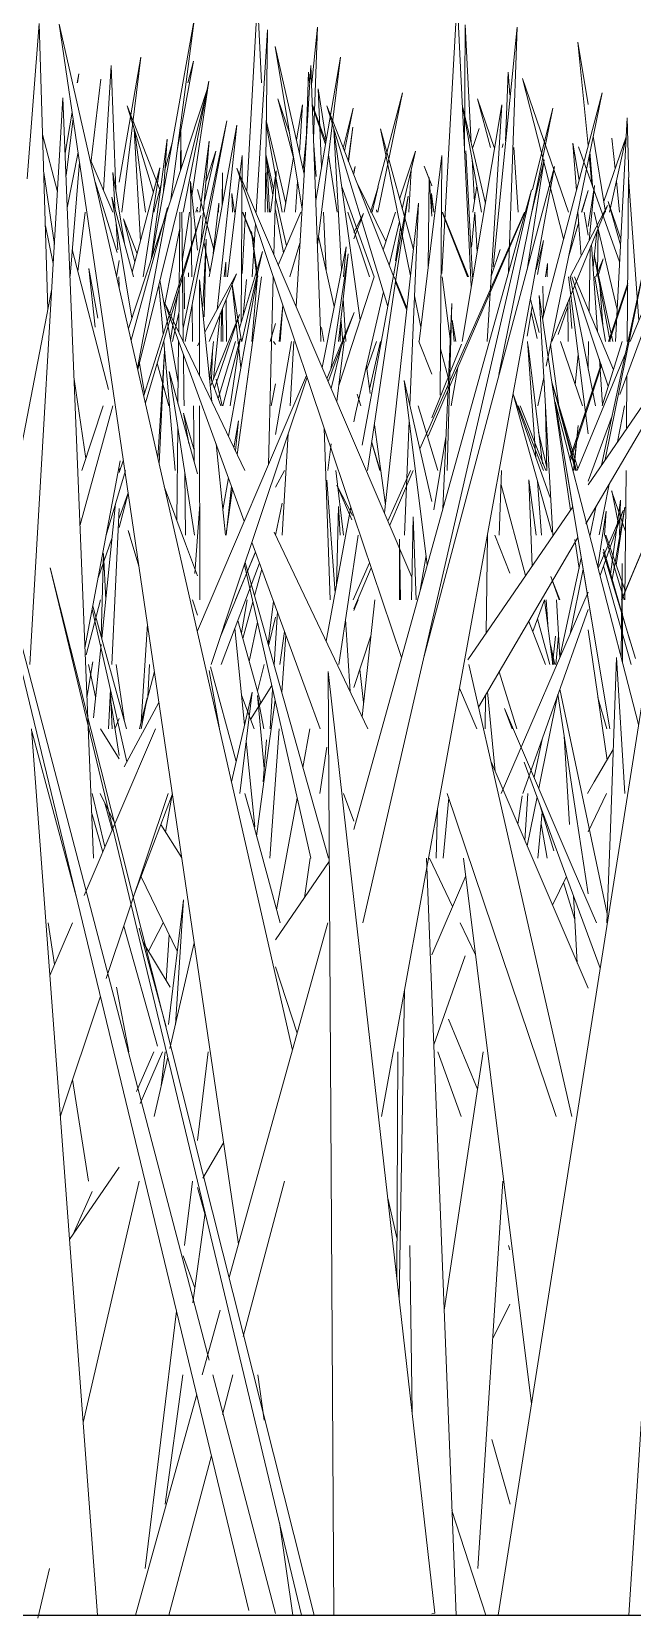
# Model space of a CAD drawing. Header units: millimetres. Extents: x -9575 to 27274, y -4387 to 11354.
# Drawn here: x -6107.2 to -6081.6, y 3047.9 to 3115.6 of the extents above; entities that cross this region are included whole.
import ezdxf

# ---------------------------------------------------------------- set-up
doc = ezdxf.new("R2010")
doc.units = ezdxf.units.MM
doc.layers.add('G-IMPT', color=8, linetype='Continuous', lineweight=9)

# ---------------------------------------------------------------- blocks, each defined once
blk = doc.blocks.new('Grass Array - 25_dwg-V14-North')
at = {"layer": 'G-IMPT'}
for p, q in [((-6097.63, 3107.931), (-6097.154, 3115.713)), ((-6097.245, 3107.931), (-6097.154, 3115.713)), ((-6100.995, 3110.645), (-6100.308, 3114.378)), ((-6100.553, 3113.449), (-6100.308, 3114.378)), ((-6105.282, 3113.449), (-6105.215, 3113.84)), ((-6105.264, 3113.449), (-6105.215, 3113.84)), ((-6104.264, 3113.616), (-6104.696, 3110.018)), ((-6100.759, 3107.931), (-6099.65, 3113.531)), ((-6100.375, 3108.635), (-6099.65, 3113.531)), ((-6105.797, 3110.446), (-6105.495, 3112.207)), ((-6105.758, 3109.492), (-6105.454, 3111.929)), ((-6102.118, 3105.91), (-6101.439, 3111.055)), ((-6101.593, 3108.838), (-6101.439, 3111.055)), ((-6101.53, 3109.742), (-6101.226, 3110.897)), ((-6087.117, 3110.69), (-6087.083, 3110.854)), ((-6087.116, 3110.69), (-6087.083, 3110.854)), ((-6103.652, 3108.023), (-6103.755, 3109.633)), ((-6103.239, 3106.513), (-6103.755, 3109.633)), ((-6100.144, 3106.313), (-6100.435, 3109.239)), ((-6100.384, 3105.172), (-6100.435, 3109.239)), ((-6091.112, 3107.931), (-6091.014, 3109.727)), ((-6102.007, 3107.931), (-6101.696, 3109.114)), ((-6083.725, 3107.931), (-6083.452, 3108.852)), ((-6083.723, 3107.931), (-6083.452, 3108.851)), ((-6104.946, 3107.931), (-6105.249, 3105.403)), ((-6100.789, 3105.837), (-6100.479, 3107.931)), ((-6096.686, 3105.669), (-6095.721, 3107.931)), ((-6093.466, 3106.789), (-6093.053, 3107.88)), ((-6093.053, 3107.88), (-6093.466, 3107.057)), ((-6103.542, 3106.316), (-6103.614, 3107.44)), ((-6101.55, 3103.938), (-6100.898, 3107.229)), ((-6097.799, 3105.172), (-6097.661, 3107.434)), ((-6091.683, 3105.848), (-6091.46, 3107.267)), ((-6084.288, 3106.019), (-6083.851, 3107.501)), ((-6084.279, 3106.064), (-6083.851, 3107.507)), ((-6096.199, 3105.172), (-6095.76, 3106.614)), ((-6103.608, 3105.172), (-6103.482, 3105.861)), ((-6098.348, 3102.982), (-6097.359, 3106.248)), ((-6098.25, 3102.413), (-6097.359, 3106.248)), ((-6083.125, 3105.172), (-6082.808, 3105.938)), ((-6083.029, 3105.172), (-6082.808, 3105.938)), ((-6100.531, 3105.341), (-6100.53, 3105.172)), ((-6101.288, 3102.465), (-6101.001, 3104.406)), ((-6098.185, 3103.52), (-6098.039, 3105.054)), ((-6100.35, 3102.413), (-6100.37, 3104.006)), ((-6099.569, 3100.526), (-6098.339, 3103.561)), ((-6099.419, 3100.418), (-6098.339, 3103.561)), ((-6097.037, 3102.413), (-6096.804, 3103.181)), ((-6099.259, 3099.974), (-6098.521, 3102.413)), ((-6092.907, 3101.227), (-6092.497, 3102.413)), ((-6092.79, 3100.375), (-6092.316, 3102.413)), ((-6096.988, 3099.654), (-6096.804, 3100.604)), ((-6100.286, 3097.265), (-6100.316, 3099.654))]:
    blk.add_line(p, q, dxfattribs=at)
blk = doc.blocks.new('Grass Array - 25_dwg-V15-North')
at = {"layer": 'G-IMPT'}
for p, q in [((-6102.109, 3105.937), (-6100.274, 3116.238)), ((-6101.275, 3108.476), (-6100.274, 3116.238)), ((-6088.736, 3110.69), (-6088.708, 3115.929)), ((-6088.441, 3110.872), (-6088.708, 3115.929)), ((-6095.579, 3109.559), (-6096.817, 3115.009)), ((-6095.671, 3108.06), (-6096.817, 3115.009)), ((-6094.655, 3110.931), (-6095.236, 3112.546)), ((-6094.835, 3109.886), (-6094.978, 3113.195)), ((-6094.641, 3111.013), (-6094.978, 3113.195)), ((-6094.675, 3110.816), (-6095.234, 3112.491)), ((-6082.282, 3102.413), (-6081.782, 3111.957)), ((-6081.713, 3109.413), (-6081.782, 3111.957)), ((-6099.647, 3105.172), (-6098.455, 3111.647)), ((-6099.305, 3103.766), (-6098.455, 3111.647)), ((-6093.695, 3110.114), (-6093.505, 3111.56)), ((-6093.684, 3110.087), (-6093.505, 3111.56)), ((-6100.037, 3107.931), (-6099.639, 3110.964)), ((-6099.992, 3106.584), (-6099.639, 3110.964)), ((-6084.096, 3110.884), (-6083.949, 3108.859)), ((-6084.096, 3110.884), (-6083.836, 3109.292)), ((-6083.836, 3109.292), (-6084.096, 3110.884)), ((-6083.843, 3110.69), (-6083.852, 3110.726)), ((-6082.105, 3105.807), (-6083.852, 3110.726)), ((-6083.265, 3109.074), (-6083.371, 3110.504)), ((-6103.76, 3107.931), (-6104.686, 3110.098)), ((-6097.218, 3110.237), (-6096.924, 3108.671)), ((-6097.216, 3110.394), (-6096.888, 3108.935)), ((-6096.888, 3108.935), (-6097.216, 3110.394)), ((-6094.166, 3107.931), (-6094.545, 3110.387)), ((-6088.308, 3108.352), (-6088.406, 3110.215)), ((-6103.575, 3106.204), (-6104.517, 3109.23)), ((-6099.082, 3108.241), (-6099.072, 3109.607)), ((-6099.071, 3108.301), (-6099.072, 3109.607)), ((-6096.804, 3108.561), (-6096.337, 3106.487)), ((-6096.337, 3106.487), (-6096.804, 3108.561)), ((-6092.586, 3105.173), (-6093.98, 3109.051)), ((-6092.75, 3107.931), (-6092.424, 3109.02)), ((-6092.677, 3107.931), (-6092.424, 3109.02)), ((-6088.373, 3107.931), (-6088.198, 3109.053)), ((-6083.452, 3107.321), (-6083.172, 3109.073)), ((-6083.4, 3106.721), (-6083.172, 3109.073)), ((-6096.804, 3108.03), (-6096.46, 3106.199)), ((-6094.644, 3105.437), (-6094.751, 3107.931)), ((-6092.795, 3105.172), (-6093.714, 3107.931)), ((-6092.496, 3108.038), (-6092.474, 3107.931)), ((-6092.496, 3108.038), (-6092.471, 3107.931)), ((-6088.427, 3106.442), (-6088.295, 3107.931)), ((-6088.196, 3106.238), (-6088.285, 3107.931)), ((-6083.882, 3107.931), (-6083.746, 3106.058)), ((-6083.613, 3107.931), (-6083.452, 3106.948)), ((-6083.452, 3106.948), (-6083.613, 3107.931)), ((-6082.211, 3103.777), (-6083.192, 3107.931)), ((-6082.054, 3106.775), (-6082.592, 3108.386)), ((-6082.066, 3106.543), (-6082.592, 3108.386)), ((-6106.642, 3107.341), (-6106.304, 3105.743)), ((-6106.304, 3105.743), (-6106.642, 3107.341)), ((-6102.812, 3105.808), (-6103.309, 3107.642)), ((-6102.723, 3106.145), (-6103.309, 3107.642)), ((-6097.829, 3107.113), (-6097.607, 3105.172)), ((-6097.829, 3107.113), (-6097.558, 3105.172)), ((-6083.016, 3107.188), (-6083.052, 3105.347)), ((-6099.767, 3106.781), (-6099.905, 3103.909)), ((-6099.767, 3106.781), (-6099.861, 3103.46)), ((-6094.295, 3103.904), (-6094.975, 3106.895)), ((-6085.675, 3105.468), (-6085.361, 3106.72)), ((-6085.606, 3105.266), (-6085.361, 3106.72)), ((-6083.082, 3107.086), (-6083.229, 3105.588)), ((-6098.934, 3105.791), (-6098.999, 3105.172)), ((-6098.934, 3105.791), (-6098.927, 3105.172)), ((-6104.396, 3103.404), (-6104.786, 3105.532)), ((-6104.507, 3103.025), (-6104.786, 3105.532)), ((-6100.691, 3103.804), (-6100.714, 3105.172)), ((-6085.184, 3105.741), (-6085.262, 3105.172)), ((-6085.184, 3105.741), (-6085.202, 3105.172)), ((-6085.202, 3105.172), (-6085.184, 3105.741)), ((-6083.161, 3105.172), (-6082.709, 3102.413)), ((-6082.709, 3102.413), (-6083.161, 3105.172)), ((-6098.675, 3104.941), (-6098.292, 3101.278)), ((-6098.675, 3104.941), (-6098.253, 3102.413)), ((-6098.253, 3102.413), (-6098.675, 3104.941)), ((-6082.824, 3103.114), (-6082.949, 3104.809)), ((-6099.123, 3102.413), (-6099.114, 3103.721)), ((-6099.064, 3102.413), (-6099.066, 3103.84)), ((-6098.916, 3104.209), (-6098.895, 3102.413)), ((-6096.653, 3102.413), (-6096.499, 3103.945)), ((-6096.611, 3102.413), (-6096.499, 3103.945)), ((-6086.05, 3102.634), (-6085.835, 3103.908)), ((-6084.297, 3102.413), (-6084.315, 3104.077)), ((-6084.149, 3102.958), (-6084.243, 3104.253)), ((-6099.165, 3103.597), (-6099.458, 3100.8)), ((-6094.037, 3102.413), (-6094.013, 3103.403)), ((-6093.928, 3102.413), (-6094.013, 3103.403)), ((-6099.61, 3100.933), (-6099.45, 3102.413)), ((-6096.804, 3102.281), (-6096.892, 3102.413)), ((-6094.838, 3103.006), (-6094.74, 3102.413)), ((-6083.996, 3100.564), (-6083.873, 3101.842)), ((-6099.144, 3099.654), (-6099.609, 3100.943)), ((-6099.085, 3099.654), (-6099.344, 3100.801)), ((-6100.293, 3097.808), (-6100.733, 3099.343))]:
    blk.add_line(p, q, dxfattribs=at)
blk = doc.blocks.new('Grass Array - 25_dwg-V18-North')
at = {"layer": 'G-IMPT'}
for p, q in [((-6083.725, 3107.931), (-6083.452, 3108.852)), ((-6083.723, 3107.931), (-6083.452, 3108.851))]:
    blk.add_line(p, q, dxfattribs=at)
blk = doc.blocks.new('Grass Array - Grass Array-440235-North')
for name in ['Grass Array - 25_dwg-V14-North', 'Grass Array - 25_dwg-V15-North', 'Grass Array - 25_dwg-V18-North']:
    blk.add_blockref(name, (0, 0))
blk = doc.blocks.new('Grass Array - 25_dwg-V35-North')
at = {"layer": 'G-IMPT'}
for p, q in [((-7250.975, 3102.413), (-7250.155, 3104.899)), ((-7250.94, 3102.413), (-7250.156, 3104.818))]:
    blk.add_line(p, q, dxfattribs=at)
blk = doc.blocks.new('Grass Array - Grass Array-440908-North')
blk.add_blockref('Grass Array - 25_dwg-V35-North', (1168.4, 0))
blk.add_blockref('Grass Array - 25_dwg-V35-North', (1168.4, 0))
blk = doc.blocks.new('Grass Array - 25_dwg-V39-North')
at = {"layer": 'G-IMPT'}
for p in [(-6088.375, 3110.69), (-6088.372, 3110.69)]:
    blk.add_line(p, (-6088.104, 3111.512), dxfattribs=at)
blk = doc.blocks.new('Grass Array - 25_dwg-V43-North')
at = {"layer": 'G-IMPT'}
for p in [(-6088.375, 3110.69), (-6088.372, 3110.69)]:
    blk.add_line(p, (-6088.104, 3111.512), dxfattribs=at)
blk = doc.blocks.new('Grass Array - 25_dwg-V45-North')
at = {"layer": 'G-IMPT'}
for p, q in [((-6098.035, 3108.817), (-6097.58, 3117.043)), ((-6097.403, 3113.449), (-6097.58, 3117.043)), ((-6095.254, 3113.449), (-6095.015, 3115.838)), ((-6095.182, 3111.063), (-6095.015, 3115.838)), ((-6103.482, 3109.207), (-6102.562, 3114.557)), ((-6103.377, 3107.931), (-6102.562, 3114.557)), ((-6083.885, 3115.196), (-6083.452, 3110.777)), ((-6083.885, 3115.196), (-6083.452, 3112.535)), ((-6083.452, 3112.535), (-6083.885, 3115.196)), ((-6104.153, 3108.851), (-6103.825, 3114.194)), ((-6103.825, 3114.194), (-6103.633, 3108.896)), ((-6095.502, 3110.977), (-6095.39, 3113.912)), ((-6095.356, 3113.449), (-6095.39, 3113.912)), ((-6084.494, 3106.786), (-6086.252, 3113.635)), ((-6084.289, 3107.931), (-6086.252, 3113.635)), ((-6096.208, 3111.318), (-6096.706, 3112.771)), ((-6096.04, 3110.25), (-6096.706, 3112.771)), ((-6092.437, 3109.02), (-6091.384, 3113.03)), ((-6092.427, 3107.931), (-6091.384, 3113.03)), ((-6102.022, 3108.777), (-6103.149, 3112.47)), ((-6101.751, 3108.905), (-6103.149, 3112.47)), ((-6096.37, 3108.296), (-6097.199, 3111.85)), ((-6095.911, 3111.018), (-6095.658, 3112.515)), ((-6095.787, 3110.474), (-6095.658, 3112.515)), ((-6093.913, 3110.669), (-6093.488, 3112.376)), ((-6093.861, 3110.538), (-6093.488, 3112.376)), ((-6102.578, 3106.69), (-6102.846, 3111.476)), ((-6102.356, 3107.931), (-6102.839, 3111.454)), ((-6096.527, 3107.931), (-6097.201, 3111.691)), ((-6095.624, 3109.756), (-6095.478, 3111.22)), ((-6088.375, 3110.69), (-6088.104, 3111.512)), ((-6088.372, 3110.69), (-6088.104, 3111.512)), ((-6083.232, 3111.184), (-6082.702, 3107.931)), ((-6082.702, 3107.931), (-6083.232, 3111.184)), ((-6099.845, 3108.405), (-6099.359, 3110.537)), ((-6099.776, 3109.263), (-6099.359, 3110.537)), ((-6095.07, 3109.456), (-6095.179, 3110.97)), ((-6082.775, 3108.381), (-6081.822, 3111.151)), ((-6082.537, 3107.931), (-6081.825, 3111.136)), ((-6082.295, 3109.776), (-6082.431, 3111.098)), ((-6098.227, 3110.348), (-6098.86, 3105.172)), ((-6098.227, 3110.348), (-6098.281, 3103.202)), ((-6097.062, 3107.931), (-6097.168, 3109.97)), ((-6096.431, 3107.931), (-6096.036, 3110.274)), ((-6093.466, 3109.577), (-6093.409, 3109.889)), ((-6093.466, 3109.675), (-6093.409, 3109.889)), ((-6083.407, 3110.325), (-6083.292, 3109.151)), ((-6097.131, 3107.931), (-6097.223, 3109.798)), ((-6095.948, 3107.931), (-6095.865, 3109.237)), ((-6090.28, 3105.581), (-6090.247, 3109.413)), ((-6090.128, 3107.761), (-6090.247, 3109.413)), ((-6082.105, 3107.931), (-6082.242, 3109.261)), ((-6100.144, 3108.897), (-6099.445, 3106.333)), ((-6098.65, 3107.931), (-6098.666, 3108.732)), ((-6098.564, 3107.931), (-6098.666, 3108.732)), ((-6100.213, 3107.931), (-6100.144, 3108.141)), ((-6100.144, 3108.024), (-6100.125, 3107.931)), ((-6099.464, 3106.166), (-6099.228, 3108.316)), ((-6099.244, 3107.931), (-6099.228, 3108.316)), ((-6098.229, 3105.309), (-6098.084, 3107.931)), ((-6098.216, 3107.931), (-6097.709, 3106.639)), ((-6098.199, 3107.931), (-6097.706, 3106.7)), ((-6099.865, 3106.658), (-6099.607, 3105.389)), ((-6103.498, 3105.172), (-6103.482, 3104.731)), ((-6084.729, 3102.702), (-6084.313, 3103.909)), ((-6101.212, 3102.413), (-6100.935, 3103.627)), ((-6085.875, 3103.673), (-6085.623, 3102.531)), ((-6099.546, 3100.77), (-6099.494, 3102.009))]:
    blk.add_line(p, q, dxfattribs=at)
blk = doc.blocks.new('Grass Array - Grass Array-V47-North')
for name in ['Grass Array - 25_dwg-V45-North', 'Grass Array - 25_dwg-V39-North', 'Grass Array - 25_dwg-V39-North', 'Grass Array - 25_dwg-V43-North']:
    blk.add_blockref(name, (0, 0))
blk = doc.blocks.new('Grass Array - 25_dwg-V50-North')
at = {"layer": 'G-IMPT'}
for p, q in [((-6089.699, 3105.309), (-6089.05, 3117.043)), ((-6088.445, 3104.766), (-6089.05, 3117.043)), ((-6107.417, 3109.352), (-6106.9, 3115.987)), ((-6106.536, 3103.779), (-6106.9, 3115.987)), ((-6104.255, 3103.77), (-6106.046, 3115.957)), ((-6096.084, 3072.14), (-6106.046, 3115.957)), ((-6087.511, 3105.597), (-6086.485, 3115.838)), ((-6086.851, 3105.358), (-6086.485, 3115.838)), ((-6095.087, 3108.425), (-6094.032, 3114.557)), ((-6095.018, 3106.54), (-6094.032, 3114.557)), ((-6095.927, 3103.896), (-6095.295, 3114.194)), ((-6095.295, 3114.194), (-6094.87, 3102.481)), ((-6086.972, 3110.977), (-6086.86, 3113.912)), ((-6086.79, 3112.937), (-6086.86, 3113.912)), ((-6103.09, 3102.956), (-6099.701, 3113.261)), ((-6102.692, 3101.207), (-6099.701, 3113.261)), ((-6105.892, 3112.821), (-6107.301, 3088.618)), ((-6105.892, 3112.821), (-6105.433, 3101.368)), ((-6087.463, 3110.69), (-6088.176, 3112.771)), ((-6087.626, 3110.69), (-6088.176, 3112.771)), ((-6085.395, 3103.355), (-6082.854, 3113.03)), ((-6085.241, 3101.36), (-6082.854, 3113.03)), ((-6092.004, 3103.899), (-6094.619, 3112.47)), ((-6091.765, 3105.193), (-6094.619, 3112.47)), ((-6088.832, 3102.413), (-6087.128, 3112.515)), ((-6087.84, 3108.296), (-6088.799, 3112.409)), ((-6087.997, 3107.931), (-6088.799, 3112.409)), ((-6087.766, 3102.413), (-6087.128, 3112.515)), ((-6087.267, 3100.999), (-6084.958, 3112.376)), ((-6085.826, 3108.885), (-6084.958, 3112.376)), ((-6106.126, 3108.8), (-6106.759, 3111.249)), ((-6100.872, 3109.7), (-6100.855, 3111.362)), ((-6100.836, 3109.809), (-6100.855, 3111.362)), ((-6100.754, 3102.982), (-6098.881, 3111.834)), ((-6100.673, 3102.413), (-6098.881, 3111.834)), ((-6093.981, 3105.493), (-6094.316, 3111.476)), ((-6093.194, 3103.318), (-6094.309, 3111.454)), ((-6092.322, 3111.493), (-6091.039, 3105.206)), ((-6092.322, 3111.493), (-6090.915, 3106.333)), ((-6105.703, 3108.112), (-6105.244, 3110.499)), ((-6091.502, 3108.484), (-6090.829, 3110.537)), ((-6091.39, 3108.076), (-6090.829, 3110.537)), ((-6088.39, 3105.172), (-6088.667, 3110.546)), ((-6086.43, 3107.931), (-6086.628, 3110.69)), ((-6105.586, 3105.193), (-6105.18, 3110.062)), ((-6102.928, 3105.375), (-6101.745, 3109.82)), ((-6102.466, 3105.172), (-6101.745, 3109.82)), ((-6094.722, 3098.712), (-6098.462, 3109.814)), ((-6090.975, 3092.339), (-6098.462, 3109.814)), ((-6089.697, 3110.348), (-6090.667, 3102.413)), ((-6090.455, 3109.894), (-6090.128, 3109.059)), ((-6090.455, 3109.894), (-6090.128, 3109.077)), ((-6090.449, 3088.972), (-6084.879, 3109.889)), ((-6089.697, 3110.348), (-6089.775, 3100.119)), ((-6086.889, 3098.865), (-6084.879, 3109.889)), ((-6086.056, 3105.467), (-6085.324, 3110.169)), ((-6085.846, 3107.931), (-6085.324, 3110.169)), ((-6106.257, 3106.549), (-6106.71, 3109.625)), ((-6096.783, 3109.695), (-6097.026, 3107.931)), ((-6097.026, 3107.931), (-6096.783, 3109.695)), ((-6096.783, 3109.695), (-6096.877, 3106.114)), ((-6092.093, 3106.679), (-6093.334, 3109.194)), ((-6081.777, 3102.413), (-6081.716, 3109.413)), ((-6081.278, 3103.308), (-6081.716, 3109.413)), ((-6102.944, 3103.4), (-6103.802, 3108.574)), ((-6102.872, 3105.172), (-6103.802, 3108.574)), ((-6093.466, 3081.56), (-6085.871, 3108.885)), ((-6093.098, 3097.975), (-6091.134, 3108.613)), ((-6092.869, 3096.895), (-6091.134, 3108.613)), ((-6090.12, 3107.931), (-6090.136, 3108.732)), ((-6090.034, 3107.931), (-6090.136, 3108.732)), ((-6088.339, 3098.152), (-6085.871, 3108.885)), ((-6102.979, 3102.469), (-6101.415, 3108.131)), ((-6102.705, 3101.264), (-6101.415, 3108.131)), ((-6102.44, 3100.098), (-6099.999, 3107.792)), ((-6102.368, 3099.782), (-6099.999, 3107.792)), ((-6100.944, 3102.809), (-6100.891, 3107.931)), ((-6100.748, 3102.413), (-6100.814, 3107.931)), ((-6092.209, 3106.325), (-6091.683, 3107.931)), ((-6091.892, 3097.449), (-6090.697, 3108.316)), ((-6091.062, 3099.683), (-6090.697, 3108.316)), ((-6090.637, 3097.817), (-6086.172, 3107.931)), ((-6090.285, 3098.366), (-6086.157, 3107.931)), ((-6089.685, 3107.931), (-6088.604, 3105.172)), ((-6089.669, 3107.931), (-6088.563, 3105.172)), ((-6084.997, 3102.413), (-6082.619, 3108.218)), ((-6084.208, 3105.172), (-6082.619, 3108.218)), ((-6091.944, 3105.649), (-6091.514, 3107.534)), ((-6087.296, 3048), (-6077.887, 3107.637)), ((-6093.79, 3106.458), (-6094.812, 3101.295)), ((-6093.79, 3106.458), (-6093.9, 3105.172)), ((-6083.049, 3102.825), (-6083.304, 3106.546)), ((-6103.945, 3100.356), (-6105.49, 3106.339)), ((-6094.444, 3101.218), (-6093.698, 3106.156)), ((-6094.114, 3102.413), (-6093.698, 3106.156)), ((-6087.59, 3105.201), (-6087.209, 3106.342)), ((-6083.406, 3103.681), (-6083.367, 3106.391)), ((-6082.386, 3102.413), (-6083.186, 3106.1)), ((-6082.509, 3102.413), (-6083.186, 3106.1)), ((-6082.882, 3097.119), (-6080.961, 3106.01)), ((-6082.713, 3097.364), (-6080.961, 3106.01)), ((-6081.646, 3102.413), (-6080.114, 3106.135)), ((-6099.829, 3102.8), (-6098.472, 3105.301)), ((-6099.646, 3102.413), (-6098.472, 3105.301)), ((-6098.82, 3098.358), (-6097.582, 3105.195)), ((-6098.449, 3097.579), (-6097.405, 3105.172)), ((-6097.405, 3105.172), (-6098.277, 3098.827)), ((-6097.817, 3102.413), (-6097.582, 3105.195)), ((-6096.901, 3105.172), (-6097.111, 3097.143)), ((-6094.107, 3100.532), (-6092.587, 3105.172)), ((-6091.188, 3103.849), (-6091.735, 3105.172)), ((-6089.329, 3102.413), (-6089.681, 3105.172)), ((-6083.452, 3098.465), (-6084.288, 3105.172)), ((-6083.138, 3099.654), (-6084.22, 3105.172)), ((-6082.587, 3100.503), (-6084.14, 3105.172)), ((-6082.37, 3101.201), (-6084.03, 3105.172)), ((-6082.09, 3100.144), (-6080.114, 3105.515)), ((-6107.859, 3096.895), (-6106.367, 3104.657)), ((-6101.607, 3102.724), (-6101.792, 3104.835)), ((-6100.966, 3100.653), (-6101.744, 3105.031)), ((-6099.529, 3099.842), (-6100.056, 3105.041)), ((-6100.052, 3100.938), (-6100.056, 3105.041)), ((-6093.386, 3099.329), (-6092.198, 3104.535)), ((-6091.199, 3103.75), (-6091.674, 3104.962)), ((-6085.353, 3103.514), (-6085.38, 3104.766)), ((-6082.575, 3102.413), (-6081.755, 3104.899)), ((-6082.54, 3102.413), (-6081.756, 3104.818)), ((-6104.255, 3103.77), (-6098.388, 3063.849)), ((-6098.141, 3094.734), (-6101.545, 3104.068)), ((-6098.123, 3096.895), (-6101.545, 3104.068)), ((-6093.808, 3102.413), (-6093.91, 3104.241)), ((-6090.865, 3104.351), (-6090.593, 3103.017)), ((-6089.657, 3095.265), (-6089.271, 3104.028)), ((-6089.472, 3096.895), (-6089.271, 3104.028)), ((-6085.542, 3102.795), (-6085.915, 3104.208)), ((-6085.543, 3104.369), (-6084.957, 3094.136)), ((-6085.543, 3104.369), (-6084.2, 3095.199)), ((-6094.608, 3100.819), (-6093.442, 3103.642)), ((-6094.556, 3100.697), (-6093.442, 3103.642)), ((-6089.262, 3103.313), (-6089.176, 3102.413)), ((-6089.262, 3103.313), (-6089.103, 3102.413)), ((-6101.097, 3096.895), (-6101.58, 3102.413)), ((-6100.976, 3099.755), (-6100.948, 3102.413)), ((-6100.144, 3102.218), (-6100.038, 3102.413)), ((-6099.055, 3099.654), (-6098.315, 3102.523)), ((-6098.747, 3099.654), (-6098.315, 3102.523)), ((-6096.804, 3098.441), (-6096.121, 3102.413)), ((-6096.187, 3099.654), (-6096.018, 3102.413)), ((-6094.868, 3102.413), (-6094.87, 3102.481)), ((-6093.869, 3102.413), (-6094.193, 3099.85)), ((-6090.128, 3101.019), (-6090.675, 3102.413)), ((-6086.02, 3102.217), (-6086.034, 3102.413)), ((-6083.685, 3099.654), (-6084.629, 3102.413)), ((-6083.539, 3094.623), (-6078.975, 3102.413)), ((-6083.452, 3096.289), (-6079.244, 3102.413)), ((-6083.442, 3101.206), (-6083.425, 3102.413)), ((-6082.852, 3099.654), (-6081.992, 3102.413)), ((-6101.832, 3097.423), (-6101.544, 3101.997)), ((-6101.777, 3097.181), (-6101.544, 3101.996)), ((-6100.721, 3100.155), (-6100.741, 3101.864)), ((-6093.981, 3102.216), (-6094.426, 3100.393)), ((-6090.128, 3099.144), (-6088.853, 3102.288)), ((-6089.76, 3102.092), (-6089.427, 3100.872)), ((-6086.02, 3102.217), (-6085.679, 3097.46)), ((-6086.007, 3102.217), (-6085.587, 3098.732)), ((-6084.695, 3099.654), (-6085.049, 3102.298)), ((-6083.917, 3096.895), (-6081.84, 3101.941)), ((-6104.59, 3080.341), (-6105.433, 3101.368)), ((-6102.411, 3100.189), (-6102.625, 3101.478)), ((-6101.364, 3099.654), (-6101.864, 3101.486)), ((-6100.267, 3094.136), (-6101.355, 3101.127)), ((-6100.144, 3096.751), (-6101.355, 3101.127)), ((-6092.765, 3100.192), (-6092.924, 3101.352)), ((-6089.297, 3099.654), (-6089.02, 3101.298)), ((-6084.225, 3097.412), (-6082.897, 3101.436)), ((-6083.289, 3100.117), (-6082.878, 3101.377)), ((-6082.835, 3099.708), (-6082.968, 3101.648)), ((-6105.41, 3100.799), (-6104.912, 3097.417)), ((-6100.144, 3090.051), (-6095.479, 3100.958)), ((-6098.495, 3091.787), (-6095.455, 3100.887)), ((-6090.324, 3092.863), (-6091.304, 3100.746)), ((-6090.128, 3095.578), (-6091.304, 3100.746)), ((-6085.342, 3100.865), (-6085.59, 3099.654)), ((-6083.884, 3096.977), (-6085.005, 3100.676)), ((-6083.941, 3096.895), (-6085.005, 3100.676)), ((-6081.809, 3098.715), (-6081.789, 3100.962)), ((-6105.16, 3094.577), (-6103.757, 3099.654)), ((-6104.176, 3099.654), (-6105.083, 3096.895)), ((-6100.721, 3100.155), (-6100.715, 3099.654)), ((-6100.041, 3091.377), (-6100.05, 3099.654)), ((-6093.16, 3099.654), (-6093.312, 3100.159)), ((-6093.162, 3099.654), (-6093.312, 3100.159)), ((-6090.709, 3099.654), (-6089.867, 3096.895)), ((-6086.644, 3100.165), (-6084.999, 3094.267)), ((-6086.644, 3100.165), (-6085.069, 3095.75)), ((-6085.069, 3095.75), (-6086.644, 3100.165)), ((-6086.441, 3099.654), (-6085.36, 3096.895)), ((-6086.353, 3099.654), (-6085.987, 3098.739)), ((-6084.85, 3099.835), (-6081.293, 3086.049)), ((-6084.85, 3099.835), (-6083.322, 3090.646)), ((-6082.525, 3085.859), (-6084.85, 3099.835)), ((-6083.289, 3100.117), (-6084.201, 3097.319)), ((-6082.193, 3098.121), (-6081.89, 3099.654)), ((-6100.505, 3098.053), (-6100.733, 3099.34)), ((-6098.587, 3097.868), (-6098.383, 3099.015)), ((-6098.523, 3097.734), (-6098.383, 3099.015)), ((-6093.386, 3099.329), (-6093.466, 3098.978)), ((-6091.296, 3094.136), (-6091.09, 3099.024)), ((-6085.209, 3096.895), (-6085.266, 3099.535)), ((-6084.678, 3099.524), (-6083.983, 3096.895)), ((-6082.424, 3099.238), (-6083.452, 3096.445)), ((-6101.027, 3094.784), (-6100.986, 3098.755)), ((-6098.449, 3097.579), (-6098.277, 3098.827)), ((-6096.525, 3094.136), (-6096.259, 3098.482)), ((-6094.469, 3091.377), (-6094.734, 3098.712)), ((-6094.722, 3098.712), (-6091.422, 3088.913)), ((-6092.581, 3098.845), (-6092.113, 3095.434)), ((-6086.889, 3098.865), (-6092.278, 3069.306)), ((-6090.045, 3095.216), (-6089.522, 3098.318)), ((-6085.248, 3096.895), (-6085.987, 3098.739)), ((-6085.587, 3098.732), (-6085.401, 3097.189)), ((-6085.212, 3097.032), (-6085.563, 3098.54)), ((-6084.079, 3096.895), (-6083.871, 3098.825)), ((-6084.052, 3096.895), (-6083.871, 3098.825)), ((-6099.02, 3094.823), (-6099.346, 3098.038)), ((-6094.422, 3098.041), (-6094.566, 3096.895)), ((-6088.339, 3098.152), (-6093.068, 3077.582)), ((-6092.343, 3096.895), (-6092.694, 3098.079)), ((-6092.334, 3096.895), (-6092.692, 3098.09)), ((-6103.448, 3097.315), (-6104.95, 3089.322)), ((-6103.493, 3096.895), (-6103.482, 3097.003)), ((-6103.323, 3097.316), (-6103.482, 3096.815)), ((-6091.892, 3097.449), (-6092.151, 3095.085)), ((-6078.569, 3096.979), (-6081.702, 3048)), ((-6104.038, 3094.136), (-6103.222, 3096.895)), ((-6100.68, 3096.792), (-6100.649, 3094.136)), ((-6099.059, 3095.216), (-6098.816, 3096.585)), ((-6096.804, 3096.192), (-6096.423, 3096.895)), ((-6094.261, 3091.67), (-6094.618, 3096.483)), ((-6093.902, 3094.136), (-6094.235, 3096.895)), ((-6093.518, 3094.982), (-6094.187, 3096.271)), ((-6093.545, 3094.795), (-6094.187, 3096.271)), ((-6092, 3094.731), (-6091.045, 3096.895)), ((-6090.92, 3096.895), (-6091.927, 3094.561)), ((-6087.147, 3096.895), (-6087.244, 3094.136)), ((-6086.117, 3092.41), (-6087.169, 3096.286)), ((-6085.983, 3096.504), (-6085.675, 3094.136)), ((-6085.983, 3096.504), (-6085.835, 3092.82)), ((-6085.606, 3096.442), (-6085.44, 3094.136)), ((-6082.977, 3094.152), (-6082.551, 3096.309)), ((-6082.026, 3091.377), (-6079.709, 3096.895)), ((-6081.824, 3096.895), (-6081.872, 3091.377)), ((-6081.561, 3092.441), (-6079.699, 3096.895)), ((-6103.482, 3094.867), (-6103.101, 3095.941)), ((-6103.482, 3094.468), (-6103.103, 3095.932)), ((-6100.649, 3093.762), (-6101.558, 3096.218)), ((-6098.917, 3094.136), (-6098.688, 3096.233)), ((-6098.898, 3094.31), (-6098.649, 3096.126)), ((-6098.898, 3094.31), (-6098.649, 3096.126)), ((-6082.485, 3092.469), (-6082.059, 3095.631)), ((-6081.847, 3094.286), (-6082.444, 3096.029)), ((-6082.428, 3096.029), (-6082.178, 3094.754)), ((-6082.111, 3094.136), (-6082.059, 3095.631)), ((-6104.235, 3089.721), (-6103.639, 3095.487)), ((-6103.805, 3088.618), (-6103.482, 3095.269)), ((-6100.254, 3092.494), (-6100.046, 3095.449)), ((-6096.804, 3094.14), (-6096.522, 3095.497)), ((-6094.643, 3089.601), (-6093.585, 3095.335)), ((-6094.207, 3091.964), (-6094.115, 3095.364)), ((-6094.038, 3094.136), (-6094.115, 3095.364)), ((-6090.929, 3094.915), (-6090.992, 3091.377)), ((-6090.929, 3094.915), (-6090.79, 3091.377)), ((-6088.588, 3088.812), (-6084.103, 3095.342)), ((-6083.125, 3095.328), (-6083.367, 3094.136)), ((-6082.678, 3095.164), (-6083.032, 3092.791)), ((-6083.014, 3092.72), (-6081.948, 3095.195)), ((-6082.935, 3092.412), (-6081.948, 3095.195)), ((-6082.678, 3095.164), (-6082.752, 3094.136)), ((-6082.418, 3092.237), (-6081.884, 3095.336)), ((-6082.246, 3092.85), (-6081.884, 3095.336)), ((-6103.037, 3094.136), (-6103.101, 3094.33)), ((-6102.644, 3092.809), (-6103.101, 3094.33)), ((-6099.02, 3094.823), (-6098.95, 3094.136)), ((-6096.87, 3094.269), (-6092.858, 3085.859)), ((-6104.387, 3092.319), (-6103.794, 3093.989)), ((-6100.649, 3093.762), (-6100.144, 3092.397)), ((-6094.904, 3085.859), (-6097.812, 3093.832)), ((-6094.095, 3088.618), (-6093.278, 3094.136)), ((-6091.511, 3091.377), (-6091.501, 3093.971)), ((-6091.464, 3091.377), (-6091.501, 3093.971)), ((-6083.885, 3094.032), (-6088.128, 3086.788)), ((-6087.799, 3089.962), (-6087.754, 3094.12)), ((-6086.79, 3092.508), (-6087.428, 3094.136)), ((-6083.835, 3092.705), (-6084.017, 3093.949)), ((-6081.906, 3091.377), (-6082.738, 3094.136)), ((-6081.869, 3091.752), (-6082.688, 3094.136)), ((-6108.772, 3092.954), (-6097.94, 3048.206)), ((-6104.257, 3089.8), (-6104.162, 3093.354)), ((-6104.063, 3091.383), (-6104.162, 3093.354)), ((-6097.663, 3093.423), (-6099.157, 3089.807)), ((-6099.122, 3088.618), (-6097.488, 3092.942)), ((-6098.513, 3091.377), (-6097.659, 3093.413)), ((-6096.537, 3085.819), (-6098.133, 3092.87)), ((-6094.548, 3080.341), (-6098.101, 3092.968)), ((-6093.481, 3091.377), (-6092.784, 3092.956)), ((-6090.624, 3091.783), (-6090.374, 3093.266)), ((-6084.653, 3088.918), (-6083.738, 3093.152)), ((-6081.423, 3088.862), (-6082.804, 3093.416)), ((-6082.796, 3093.532), (-6081.66, 3089.641)), ((-6082.041, 3088.948), (-6081.986, 3092.924)), ((-6081.98, 3088.711), (-6081.986, 3092.924)), ((-6095.161, 3048), (-6106.432, 3092.733)), ((-6104.53, 3084.81), (-6106.432, 3092.733)), ((-6097.702, 3091.55), (-6097.394, 3092.686)), ((-6092.712, 3092.742), (-6093.466, 3090.995)), ((-6085.038, 3092.376), (-6084.687, 3091.377)), ((-6085.038, 3092.376), (-6084.662, 3091.377)), ((-6083.661, 3092.685), (-6084.221, 3089.92)), ((-6082.32, 3091.132), (-6082.793, 3092.813)), ((-6081.561, 3092.441), (-6082.006, 3091.377)), ((-6098.495, 3091.787), (-6099.554, 3088.618)), ((-6087.16, 3083.1), (-6083.452, 3091.705)), ((-6099.644, 3058.901), (-6108.164, 3091.377)), ((-6104.892, 3089.021), (-6104.282, 3091.377)), ((-6104.639, 3090.973), (-6103.157, 3084.455)), ((-6104.616, 3091.1), (-6103.169, 3085.859)), ((-6103.169, 3085.859), (-6104.616, 3091.1)), ((-6100.144, 3090.721), (-6100.355, 3091.377)), ((-6098.263, 3089.957), (-6098.019, 3091.377)), ((-6098.197, 3089.718), (-6097.774, 3091.282)), ((-6096.892, 3091.31), (-6097.118, 3089.475)), ((-6096.864, 3088.618), (-6096.726, 3090.855)), ((-6093.466, 3090.914), (-6093.278, 3091.377)), ((-6092.559, 3091.377), (-6093.108, 3086.383)), ((-6085.317, 3091.377), (-6085.815, 3090.024)), ((-6085.316, 3091.377), (-6084.957, 3088.618)), ((-6085.242, 3091.377), (-6085.152, 3090.114)), ((-6084.946, 3086.743), (-6083.452, 3090.956)), ((-6084.799, 3091.377), (-6084.658, 3088.906)), ((-6082.32, 3091.132), (-6081.612, 3088.618)), ((-6102.279, 3090.327), (-6102.543, 3086.143)), ((-6098.412, 3090.496), (-6097.435, 3086.963)), ((-6097.926, 3088.74), (-6097.578, 3090.416)), ((-6097.101, 3089.413), (-6096.804, 3090.631)), ((-6093.619, 3087.454), (-6093.812, 3090.531)), ((-6085.264, 3088.618), (-6085.983, 3090.45)), ((-6085.087, 3088.618), (-6085.616, 3090.565)), ((-6082.525, 3085.859), (-6083.322, 3090.646)), ((-6098.545, 3090.145), (-6098.127, 3086.027)), ((-6096.617, 3088.618), (-6096.424, 3090.027)), ((-6096.538, 3087.414), (-6096.363, 3089.86)), ((-6092.729, 3089.83), (-6093.466, 3087.625)), ((-6084.84, 3089.818), (-6084.969, 3088.618)), ((-6084.824, 3088.618), (-6084.711, 3089.832)), ((-6082.638, 3084.531), (-6083.452, 3090.088)), ((-6104.262, 3089.462), (-6104.585, 3086.334)), ((-6084.877, 3088.618), (-6085.052, 3089.446)), ((-6084.927, 3088.618), (-6085.052, 3089.446)), ((-6082.495, 3081.605), (-6082.23, 3088.905)), ((-6081.886, 3083.1), (-6082.23, 3088.905)), ((-6104.615, 3088.721), (-6104.865, 3087.202)), ((-6104.802, 3088.618), (-6104.493, 3087.226)), ((-6104.615, 3088.721), (-6104.643, 3088.618)), ((-6104.643, 3088.618), (-6104.615, 3088.721)), ((-6103.615, 3088.618), (-6103.254, 3086.167)), ((-6102.614, 3085.859), (-6101.982, 3088.307)), ((-6102.26, 3087.231), (-6102.193, 3088.618)), ((-6099.197, 3085.859), (-6099.64, 3088.361)), ((-6098.487, 3084.471), (-6099.589, 3088.514)), ((-6097.574, 3087.468), (-6097.294, 3088.618)), ((-6094.319, 3048), (-6094.559, 3088.315)), ((-6093.754, 3081.212), (-6094.559, 3088.315)), ((-6093.041, 3086.991), (-6093.21, 3088.392)), ((-6084.15, 3069.306), (-6088.544, 3088.618)), ((-6087.244, 3088.298), (-6086.5, 3085.859)), ((-6103.94, 3085.859), (-6103.858, 3087.537)), ((-6097.874, 3086.264), (-6096.965, 3087.709)), ((-6097.033, 3085.859), (-6096.929, 3087.55)), ((-6088.199, 3085.859), (-6088.943, 3087.597)), ((-6082.628, 3077.954), (-6084.655, 3087.564)), ((-6103.786, 3085.859), (-6103.864, 3087.412)), ((-6103.482, 3084.721), (-6103.844, 3087.012)), ((-6103.27, 3084.247), (-6101.788, 3086.984)), ((-6102.613, 3085.859), (-6102.286, 3087.184)), ((-6102.55, 3085.859), (-6102.286, 3087.184)), ((-6097.802, 3087.434), (-6098.689, 3083.6)), ((-6097.802, 3087.434), (-6098.332, 3083.1)), ((-6098.256, 3087.296), (-6097.724, 3085.859)), ((-6097.287, 3084.17), (-6097.571, 3087.294)), ((-6097.312, 3085.859), (-6097.571, 3087.294)), ((-6097.303, 3083.598), (-6096.825, 3087.092)), ((-6087.843, 3085.859), (-6087.827, 3087.301)), ((-6087.746, 3087.44), (-6087.422, 3084.047)), ((-6084.756, 3087.281), (-6085.557, 3083.324)), ((-6083.946, 3082.094), (-6084.735, 3087.339)), ((-6083.029, 3087.204), (-6082.654, 3085.859)), ((-6103.67, 3085.859), (-6103.482, 3086.306)), ((-6086.698, 3085.859), (-6087.019, 3086.729)), ((-6087.019, 3086.729), (-6084.082, 3079.887)), ((-6084.946, 3086.743), (-6086.239, 3083.1)), ((-6104.41, 3048), (-6107.229, 3085.859)), ((-6107.222, 3085.764), (-6106.562, 3083.313)), ((-6104.983, 3078.739), (-6101.937, 3085.859)), ((-6103.482, 3084.584), (-6104.286, 3085.859)), ((-6097.044, 3080.341), (-6096.65, 3085.859)), ((-6096.537, 3085.819), (-6095.297, 3080.341)), ((-6095.637, 3084.212), (-6095.333, 3085.859)), ((-6085.759, 3083.794), (-6085.396, 3085.476)), ((-6084.465, 3085.547), (-6084.25, 3081.783)), ((-6104.53, 3084.81), (-6100.144, 3066.549)), ((-6098.058, 3085.34), (-6097.687, 3081.684)), ((-6097.333, 3083.598), (-6097.189, 3085.398)), ((-6094.912, 3083.1), (-6094.62, 3085.078)), ((-6082.378, 3084.974), (-6083.187, 3083.594)), ((-6083.452, 3074.78), (-6087.597, 3084.454)), ((-6082.935, 3075.644), (-6086.176, 3084.443)), ((-6097.303, 3083.598), (-6097.619, 3081.284)), ((-6083.477, 3083.1), (-6083.187, 3083.594)), ((-6106.562, 3083.313), (-6105.326, 3078.718)), ((-6104.646, 3083.1), (-6104.094, 3080.816)), ((-6104.293, 3083.1), (-6103.666, 3081.817)), ((-6101.397, 3083.1), (-6104.038, 3075.195)), ((-6102.83, 3078.811), (-6101.215, 3083.083)), ((-6101.225, 3083.056), (-6101.51, 3081.455)), ((-6097.811, 3081.989), (-6098.114, 3083.1)), ((-6096.76, 3078.129), (-6095.878, 3082.908)), ((-6093.466, 3081.914), (-6093.898, 3083.1)), ((-6089.403, 3082.919), (-6089.648, 3080.341)), ((-6089.464, 3083.1), (-6084.817, 3069.306)), ((-6086.272, 3083.006), (-6086.456, 3081.792)), ((-6086.025, 3083.1), (-6086.155, 3081.089)), ((-6085.631, 3082.961), (-6086.056, 3080.859)), ((-6085.543, 3082.723), (-6084.912, 3080.654)), ((-6082.658, 3083.1), (-6083.452, 3081.462)), ((-6104.669, 3082.307), (-6104.187, 3080.6)), ((-6104.187, 3080.6), (-6104.669, 3082.307)), ((-6103.781, 3081.549), (-6104.094, 3082.694)), ((-6089.939, 3080.341), (-6089.879, 3082.46)), ((-6085.596, 3080.341), (-6085.414, 3082.3)), ((-6083.946, 3082.094), (-6083.452, 3078.809)), ((-6100.813, 3080.349), (-6101.71, 3081.773)), ((-6097.811, 3081.989), (-6096.611, 3077.582)), ((-6085.199, 3080.341), (-6085.459, 3081.812)), ((-6082.495, 3081.605), (-6082.642, 3077.582)), ((-6093.754, 3081.212), (-6090.001, 3048.091)), ((-6096.804, 3076.855), (-6094.51, 3080.193)), ((-6095.572, 3078.648), (-6095.321, 3080.341)), ((-6089.09, 3048), (-6090.358, 3080.341)), ((-6090.226, 3080.341), (-6089.239, 3078.274)), ((-6088.768, 3080.341), (-6085.871, 3057.027)), ((-6102.554, 3079.541), (-6101.006, 3076.373)), ((-6090.128, 3076.213), (-6088.674, 3079.586)), ((-6084.376, 3079.555), (-6084.971, 3078.327)), ((-6083.093, 3077.582), (-6084.082, 3079.887)), ((-6084.499, 3079.302), (-6084.018, 3077.724)), ((-6084.076, 3078.741), (-6083.91, 3075.85)), ((-6101.382, 3073.234), (-6100.744, 3078.562)), ((-6101.082, 3073.227), (-6100.744, 3078.562)), ((-6106.524, 3077.582), (-6106.244, 3075.791)), ((-6106.444, 3075.322), (-6105.478, 3077.582)), ((-6101.846, 3072.31), (-6103.292, 3077.429)), ((-6101.846, 3072.31), (-6103.292, 3077.429)), ((-6101.479, 3073.139), (-6102.629, 3077.342)), ((-6102.228, 3076.363), (-6101.603, 3077.582)), ((-6098.785, 3062.423), (-6094.571, 3077.582)), ((-6088.909, 3077.582), (-6088.255, 3076.211)), ((-6101.305, 3074.823), (-6102.473, 3076.771)), ((-6101.344, 3077.065), (-6101.482, 3075.118)), ((-6101.325, 3072.215), (-6100.28, 3076.726)), ((-6088.701, 3076.161), (-6090.045, 3072.371)), ((-6095.884, 3072.86), (-6096.804, 3075.693)), ((-6103.596, 3074.823), (-6103.077, 3072.065)), ((-6091.289, 3074.728), (-6091.524, 3061.538)), ((-6104.29, 3074.44), (-6105.998, 3069.327)), ((-6089.412, 3073.466), (-6088.169, 3070.474)), ((-6102.753, 3070.376), (-6102.008, 3072.065)), ((-6101.635, 3072.065), (-6102.584, 3069.866)), ((-6101.696, 3070.609), (-6101.522, 3072.065)), ((-6099.681, 3072.065), (-6100.144, 3068.283)), ((-6091.619, 3062.373), (-6091.583, 3072.065)), ((-6088.868, 3069.306), (-6089.874, 3072.065)), ((-6089.598, 3061.029), (-6087.928, 3072.065)), ((-6101.998, 3069.306), (-6101.413, 3071.833)), ((-6105.477, 3070.888), (-6104.798, 3066.547)), ((-6099.025, 3068.185), (-6099.913, 3066.669)), ((-6105.605, 3064.045), (-6103.482, 3067.135)), ((-6105.023, 3056.235), (-6102.637, 3066.547)), ((-6100.356, 3066.547), (-6100.694, 3063.788)), ((-6100.144, 3066.547), (-6095.689, 3048)), ((-6098.191, 3059.903), (-6096.422, 3066.547)), ((-6087.092, 3066.547), (-6088.16, 3049.993)), ((-6105.447, 3064.274), (-6104.64, 3066.103)), ((-6099.825, 3065.152), (-6100.143, 3066.277)), ((-6099.825, 3065.152), (-6100.143, 3066.277)), ((-6092.009, 3065.819), (-6091.613, 3064.067)), ((-6099.819, 3065.196), (-6100.346, 3061.344)), ((-6091.072, 3063.788), (-6090.971, 3056.656)), ((-6086.79, 3063.607), (-6086.856, 3063.788)), ((-6100.747, 3063.356), (-6100.258, 3061.983)), ((-6099.939, 3058.27), (-6099.172, 3061.029)), ((-6087.526, 3059.819), (-6086.79, 3061.284)), ((-6101.036, 3060.993), (-6102.381, 3049.993)), ((-6100.766, 3058.27), (-6101.52, 3052.752)), ((-6096.804, 3048.074), (-6099.478, 3058.27)), ((-6099.076, 3056.581), (-6098.626, 3058.27)), ((-6097.568, 3058.27), (-6097.284, 3056.338)), ((-6102.793, 3048), (-6100.173, 3057.428)), ((-6086.786, 3052.752), (-6087.563, 3055.511)), ((-6101.361, 3048), (-6099.543, 3054.827)), ((-6087.812, 3048), (-6089.266, 3052.478)), ((-6096.641, 3051.963), (-6096.059, 3048)), ((-6106.959, 3047.872), (-6106.468, 3049.993)), ((-6090.128, 3048.062), (-6090.001, 3048.091))]:
    blk.add_line(p, q, dxfattribs=at)
blk = doc.blocks.new('Grass Array - Grass Array-V52-North')
for name, p in [('Grass Array - 25_dwg-V50-North', (0, 0)), ('Grass Array - 25_dwg-V35-North', (1168.4, 0)), ('Grass Array - 25_dwg-V35-North', (1168.4, 0)), ('Grass Array - 25_dwg-V35-North', (1168.4, 0))]:
    blk.add_blockref(name, p)
blk = doc.blocks.new('Grass Array - Grass Array-V53-North')
blk.add_blockref('Grass Array - 25_dwg-V35-North', (1168.4, 0))
blk.add_blockref('Grass Array - 25_dwg-V35-North', (1168.4, 0))
blk.add_blockref('Grass Array - 25_dwg-V35-North', (1168.4, 0))
blk.add_blockref('Grass Array - 25_dwg-V35-North', (1168.4, 0))

msp = doc.modelspace()

# ---------------------------------------------------------------- linework, layer by layer
msp.add_line((-6653.468, 3048), (-5853.368, 3048))

# ---------------------------------------------------------------- block references
for name in ['Grass Array - Grass Array-V47-North', 'Grass Array - Grass Array-V52-North', 'Grass Array - Grass Array-440235-North', 'Grass Array - Grass Array-440908-North', 'Grass Array - Grass Array-V53-North', 'Grass Array - Grass Array-V53-North']:
    msp.add_blockref(name, (0, 0))

doc.saveas('drawing.dxf')
